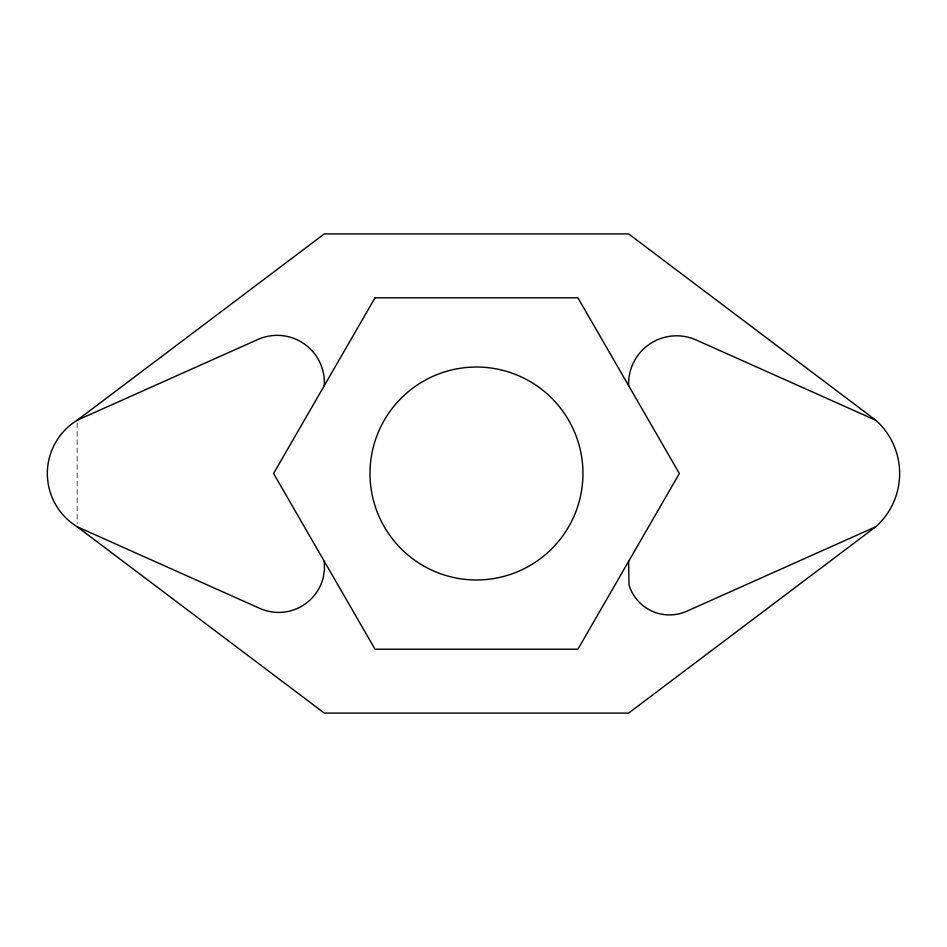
<?xml version="1.0" encoding="UTF-8"?>
<svg xmlns="http://www.w3.org/2000/svg" width="947" height="947" viewBox="0 0 947 947"><rect width="100%" height="100%" fill="white"/><g stroke="black" fill="none" stroke-linecap="round" stroke-linejoin="round"><path stroke-width="0.71" stroke-dasharray="4.74 3.55" d="M77.145 423.214L77.145 523.786"/><path stroke-width="1.42" d="M77.145 420.255L324.3 233.909L628.63 233.909L875.797 420.255A71.345 71.345 0 0 1 875.797 526.745L628.63 713.091L324.3 713.091L77.145 526.745A62.466 62.466 0 0 1 77.145 420.255L257.904 339.464A47.232 47.232 0 0 1 324.3 385.654M875.797 526.745L686.788 611.229A42.378 42.378 0 0 1 628.986 584.95L628.63 561.346M875.797 420.255L696.175 339.973A48.001 48.001 0 0 0 628.63 385.654M77.145 526.745L259.869 608.424A45.965 45.965 0 0 0 323.282 577.339L324.501 569.396L324.3 561.346M375.024 297.796L273.588 473.5L375.024 649.204L577.907 649.204L679.354 473.5L577.907 297.796L375.024 297.796M423.226 565.714A106.49 106.49 0 0 0 582.95 473.5A106.49 106.49 0 0 0 423.226 381.286A106.49 106.49 0 0 0 423.226 565.714"/></g></svg>
